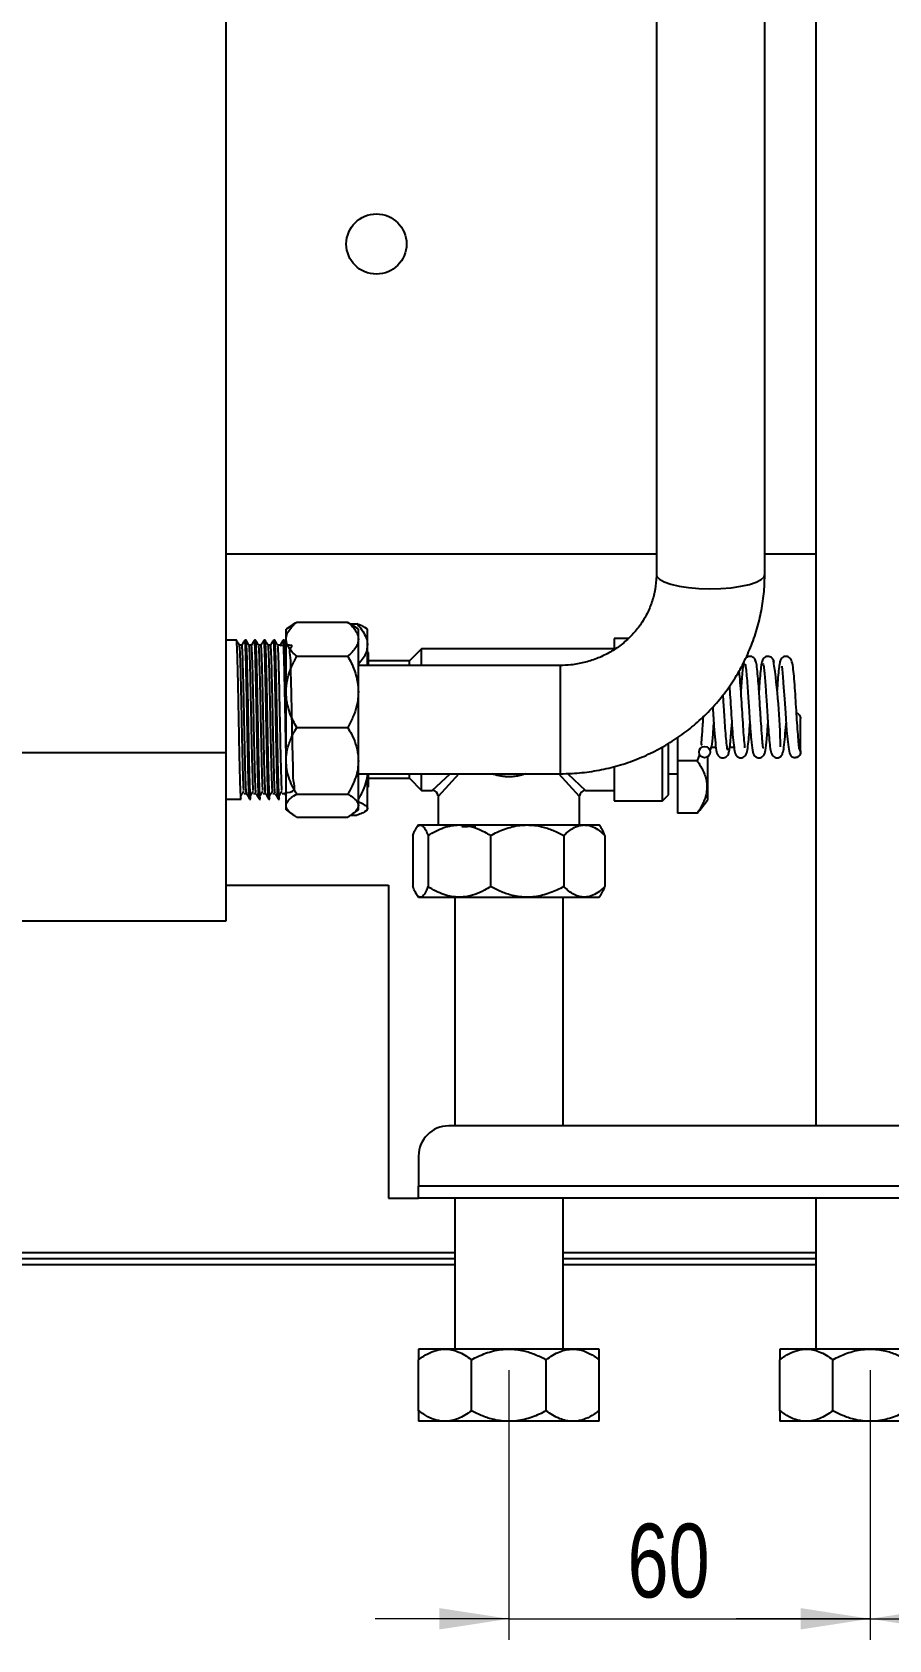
# Model space of a CAD drawing. Header units: millimetres. Extents: x 15 to 415, y 5 to 292.
# Drawn here: x 55.7 to 96.3, y 107.6 to 183.9 of the extents above; entities that cross this region are included whole.
import ezdxf

# ---------------------------------------------------------------- set-up
doc = ezdxf.new("R2010")
doc.units = ezdxf.units.MM
doc.styles.add('SLDTEXTSTYLE0', font='TXT', dxfattribs={"width": 0.75})
doc.dimstyles.new('SLDDIMSTYLE1', dxfattribs={"dimtxt": 3.5, "dimasz": 3.302, "dimexe": 0, "dimexo": 0.0625, "dimgap": 0.875, "dimtad": 1, "dimlfac": 3.5, "dimrnd": 1e-09, "dimzin": 12, "dimdsep": 46, "dimtxsty": 'SLDTEXTSTYLE0', "dimsah": 1, "dimcen": 0.09, "dimadec": 0, "dimazin": 3, "dimtfac": 1, "dimtmove": 0, "dimatfit": 0, "dimfxl": 0, "dimfrac": 2, "dimtolj": 1, "dimtzin": 12, "dimarcsym": 0})

# ---------------------------------------------------------------- blocks, each defined once
blk = doc.blocks.new('_D_5')
at = {"color": 7, "linetype": 'Continuous', "lineweight": 18}
for p, q in [((95.418, 120.44), (95.418, 107.64)), ((112.561, 120.44), (112.561, 107.64)), ((95.418, 108.64), (89.068, 108.64)), ((95.418, 108.64), (112.561, 108.64)), ((112.561, 108.64), (118.911, 108.64))]:
    blk.add_line(p, q, dxfattribs=at)
for points in [[(95.418, 108.64), (92.116, 109.148), (92.116, 108.132)], [(112.561, 108.64), (115.863, 108.132), (115.863, 109.148)]]:
    blk.add_solid(points, dxfattribs=at)
at = {"color": 7, "linetype": 'Continuous', "lineweight": 18, "insert": (102.181, 113.152), "char_height": 3.5, "attachment_point": 1, "style": 'SLDTEXTSTYLE0'}
blk.add_mtext('60', dxfattribs=at)
blk = doc.blocks.new('_D_6')
at = {"color": 7, "linetype": 'Continuous', "lineweight": 18}
for p, q in [((78.276, 120.44), (78.276, 107.64)), ((95.418, 120.44), (95.418, 107.64)), ((78.276, 108.64), (71.926, 108.64)), ((78.276, 108.64), (95.418, 108.64)), ((95.418, 108.64), (101.768, 108.64))]:
    blk.add_line(p, q, dxfattribs=at)
for points in [[(78.276, 108.64), (74.974, 109.148), (74.974, 108.132)], [(95.418, 108.64), (98.72, 108.132), (98.72, 109.148)]]:
    blk.add_solid(points, dxfattribs=at)
at = {"color": 7, "linetype": 'Continuous', "lineweight": 18, "insert": (83.9, 113.152), "char_height": 3.5, "attachment_point": 1, "style": 'SLDTEXTSTYLE0'}
blk.add_mtext('60', dxfattribs=at)

msp = doc.modelspace()

# ---------------------------------------------------------------- linework, layer by layer
at = {"color": 7, "linetype": 'Continuous', "lineweight": 25}
for p, q in [((64.847, 232.0317), (64.847, 149.7459)), ((92.847, 200.4318), (92.847, 132.0317)), ((85.2756, 196.6279), (85.2756, 158.2069)), ((90.4185, 158.2069), (90.4185, 196.6279)), ((85.2756, 159.1745), (64.847, 159.1745)), ((92.847, 159.1745), (90.4185, 159.1745)), ((68.0159, 155.8213), (67.7042, 155.6031)), ((68.2086, 155.941), (70.6283, 155.941)), ((70.8156, 155.82), (70.6283, 155.941)), ((70.7554, 155.8589), (71.0569, 155.8589)), ((71.1328, 155.6031), (70.818, 155.8234)), ((71.5613, 155.6031), (71.4473, 155.6829)), ((65.3474, 155.0945), (64.847, 155.0945)), ((65.801, 155.0945), (65.7444, 155.0945)), ((66.2546, 155.0945), (66.198, 155.0945)), ((66.7081, 155.0945), (66.6516, 155.0945)), ((67.1617, 155.0945), (67.1051, 155.0945)), ((67.6153, 155.0945), (67.5587, 155.0945)), ((67.7042, 155.1311), (67.7042, 155.6031)), ((67.7042, 152.6316), (67.7042, 155.1311)), ((71.1328, 155.1311), (71.1328, 155.6031)), ((71.1328, 152.6316), (71.1328, 155.1311)), ((71.5613, 154.8595), (71.5613, 155.6031)), ((83.9505, 155.1745), (83.2756, 155.1745)), ((83.2756, 155.1745), (83.2756, 154.6745)), ((65.6026, 154.849), (65.4903, 154.849)), ((66.0562, 154.849), (65.9439, 154.849)), ((66.5098, 154.849), (66.3975, 154.849)), ((66.9634, 154.849), (66.8511, 154.849)), ((67.4169, 154.849), (67.3046, 154.849)), ((68.2086, 154.3213), (70.6283, 154.3213)), ((71.5613, 153.8888), (71.5613, 154.8595)), ((71.6185, 154.5031), (71.5613, 154.5031)), ((71.6185, 153.8888), (71.6185, 154.5031)), ((74.1328, 154.6745), (73.5613, 154.1031)), ((83.2756, 154.6745), (74.1328, 154.6745)), ((74.1328, 153.8888), (74.1328, 154.6745)), ((80.7042, 153.8888), (71.1328, 153.8888)), ((73.5613, 154.1031), (71.6185, 154.1031)), ((73.5613, 153.8888), (73.5613, 154.1031)), ((67.7042, 149.3622), (67.7042, 152.6316)), ((71.1328, 149.3622), (71.1328, 152.6316)), ((92.1128, 149.7719), (92.1128, 151.3768)), ((68.2086, 150.9419), (70.6283, 150.9419)), ((86.2756, 150.4674), (86.2756, 149.3631)), ((88.0287, 150.7383), (87.9716, 150.7383)), ((88.8854, 150.7383), (88.8289, 150.7383)), ((89.6897, 150.7864), (89.7375, 150.8038)), ((90.5663, 151.0516), (90.5756, 151.0516)), ((64.847, 149.7459), (37.1328, 149.7459)), ((64.847, 149.7459), (64.847, 141.7459)), ((85.5613, 147.4602), (85.5613, 150.0038)), ((85.847, 147.7459), (85.847, 150.1833)), ((87.3189, 149.6663), (87.2121, 149.3631)), ((87.7042, 149.5947), (87.7042, 147.4962)), ((88.1009, 150.0009), (87.8787, 150.0009)), ((88.9899, 150.0009), (88.7577, 150.0009)), ((67.7042, 147.2381), (67.7042, 149.3622)), ((71.1328, 147.2381), (71.1328, 149.3622)), ((83.2756, 149.0613), (83.2756, 147.4602)), ((86.2756, 149.3631), (86.2756, 146.8742)), ((87.2121, 149.3631), (86.2756, 149.3631)), ((71.1328, 148.7459), (80.7042, 148.7459)), ((71.5613, 147.1068), (71.5613, 148.7459)), ((71.5613, 148.1317), (71.6185, 148.1317)), ((71.6185, 148.1317), (71.6185, 148.7459)), ((71.6185, 148.5317), (73.5613, 148.5317)), ((73.5613, 148.5317), (73.5613, 148.7459)), ((73.5613, 148.5317), (74.1328, 147.9602)), ((74.1328, 147.9602), (74.1328, 148.7459)), ((85.847, 148.7459), (86.2756, 148.7459)), ((64.847, 147.5402), (65.5743, 147.5402)), ((65.7091, 147.8033), (65.8225, 147.8033)), ((65.9711, 147.5402), (66.0279, 147.5402)), ((66.1626, 147.8033), (66.276, 147.8033)), ((66.4247, 147.5402), (66.4814, 147.5402)), ((66.6162, 147.8033), (66.7296, 147.8033)), ((66.8782, 147.5402), (66.935, 147.5402)), ((67.0698, 147.8033), (67.1832, 147.8033)), ((67.3318, 147.5402), (67.3886, 147.5402)), ((67.5233, 147.8033), (67.6367, 147.8033)), ((67.6414, 147.7878), (67.7042, 147.679)), ((68.2086, 147.7825), (70.6283, 147.7825)), ((74.1328, 147.9602), (74.6328, 147.9602)), ((74.9185, 147.6745), (74.9185, 146.3174)), ((81.6328, 146.3174), (81.6328, 147.6745)), ((81.9185, 147.9602), (83.2756, 147.9602)), ((83.2756, 147.4602), (85.5613, 147.4602)), ((85.5613, 147.4602), (85.847, 147.7459)), ((87.3315, 147.0171), (87.7042, 147.4962)), ((67.7042, 147.0317), (67.7042, 147.2381)), ((67.7042, 147.0317), (68.0159, 146.8135)), ((68.2086, 146.6938), (70.6283, 146.6938)), ((70.7554, 146.7759), (71.0569, 146.7759)), ((70.818, 146.8113), (71.1328, 147.0317)), ((71.1328, 147.0317), (71.1328, 147.2381)), ((71.4473, 146.9518), (71.5613, 147.0317)), ((71.5613, 147.0317), (71.5613, 147.1068)), ((87.2121, 146.8742), (86.2756, 146.8742)), ((87.2121, 146.8742), (87.3216, 147.0248)), ((73.7194, 145.8129), (73.7194, 143.3932)), ((73.9899, 146.3174), (73.8971, 146.1848)), ((73.9899, 146.3174), (74.0785, 146.3174)), ((74.0785, 146.3174), (75.9209, 146.3174)), ((74.4376, 145.8129), (74.4376, 143.3932)), ((75.9209, 146.3174), (79.1426, 146.3174)), ((77.4041, 145.8129), (77.4041, 143.3932)), ((79.1426, 146.3174), (81.8565, 146.3174)), ((80.8811, 145.8129), (80.8811, 143.3932)), ((81.8565, 146.3174), (82.5613, 146.3174)), ((82.6541, 146.1848), (82.5613, 146.3174)), ((82.8318, 145.8129), (82.8318, 143.3932)), ((64.847, 143.4602), (72.5613, 143.4602)), ((72.5613, 143.4602), (72.5613, 128.6031)), ((73.8947, 143.0249), (73.9899, 142.8888)), ((73.9899, 142.8888), (74.0785, 142.8888)), ((74.0785, 142.8888), (75.9209, 142.8888)), ((75.7042, 142.8888), (75.7042, 132.0317)), ((75.9209, 142.8888), (79.1426, 142.8888)), ((79.1426, 142.8888), (81.8565, 142.8888)), ((80.847, 132.0317), (80.847, 142.8888)), ((81.8565, 142.8888), (82.5613, 142.8888)), ((82.5613, 142.8888), (82.6566, 143.0249)), ((64.847, 141.7459), (37.1328, 141.7459)), ((172.847, 132.0317), (75.4185, 132.0317)), ((73.9899, 130.6031), (73.9899, 129.1745)), ((174.2756, 129.1745), (73.9899, 129.1745)), ((73.9899, 128.6031), (73.9899, 129.1745)), ((72.5613, 128.6031), (73.9899, 128.6031)), ((174.2756, 128.6031), (73.9899, 128.6031)), ((75.7042, 128.6031), (75.7042, 121.44)), ((80.847, 121.44), (80.847, 128.6031)), ((92.847, 128.6031), (92.847, 121.44)), ((75.7042, 125.7257), (34.5815, 125.7257)), ((75.7042, 125.44), (34.5815, 125.44)), ((92.847, 125.7257), (80.847, 125.7257)), ((92.847, 125.44), (80.847, 125.44)), ((75.2452, 121.44), (73.9899, 121.44)), ((78.2756, 121.44), (75.2452, 121.44)), ((81.3061, 121.44), (78.2756, 121.44)), ((82.5613, 121.44), (81.3061, 121.44)), ((92.388, 121.44), (91.1328, 121.44)), ((95.4185, 121.44), (92.388, 121.44)), ((98.4489, 121.44), (95.4185, 121.44)), ((73.9899, 118.5159), (73.9899, 120.9356)), ((76.5004, 118.5159), (76.5004, 120.9356)), ((80.0508, 118.5159), (80.0508, 120.9356)), ((82.5613, 118.5159), (82.5613, 120.9356)), ((91.1328, 118.5159), (91.1328, 120.9356)), ((93.6433, 118.5159), (93.6433, 120.9356)), ((75.2452, 118.0115), (73.9899, 118.0115)), ((78.2756, 118.0115), (75.2452, 118.0115)), ((81.3061, 118.0115), (78.2756, 118.0115)), ((82.5613, 118.0115), (81.3061, 118.0115)), ((92.388, 118.0115), (91.1328, 118.0115)), ((95.4185, 118.0115), (92.388, 118.0115)), ((98.4489, 118.0115), (95.4185, 118.0115))]:
    msp.add_line(p, q, dxfattribs=at)
at = {"color": 8, "linetype": 'Continuous', "lineweight": 25}
for p, q in [((80.7042, 153.8888), (80.7042, 148.7459)), ((74.6328, 147.9602), (75.4853, 148.7459)), ((75.9059, 148.7459), (74.9185, 147.6745)), ((81.6328, 147.6745), (80.6454, 148.7459)), ((81.0676, 148.7444), (81.9185, 147.9602)), ((75.7042, 126.0115), (34.847, 126.0115)), ((92.847, 126.0115), (80.847, 126.0115))]:
    msp.add_line(p, q, dxfattribs=at)
at = {"color": 8, "linetype": 'Continuous', "lineweight": 25, "flags": 128}
msp.add_lwpolyline([(85.2756, 158.2069), (85.3001, 158.1134), (85.4236, 157.9799), (85.6463, 157.8558), (85.9591, 157.7461), (86.3491, 157.6552), (86.8005, 157.5869), (87.2948, 157.544), (87.8116, 157.5282), (88.3299, 157.5402), (88.8285, 157.5795), (89.2868, 157.6445), (89.6862, 157.7325), (90.0103, 157.8399), (90.2459, 157.9624), (90.3832, 158.0949), (90.4185, 158.2069)], dxfattribs=at)
at = {"color": 7, "linetype": 'Continuous', "lineweight": 25, "flags": 128}
msp.add_lwpolyline([(91.2351, 153.8484), (91.2296, 153.823), (91.2434, 153.7045), (91.2771, 153.3369), (91.3141, 152.8487), (91.351, 152.3008), (91.395, 151.619), (91.4547, 150.7975), (91.4932, 150.382), (91.5391, 150.0092), (91.5936, 149.7268), (91.6499, 149.6031), (91.6499, 149.6031)], dxfattribs=at)
at = {"color": 7, "linetype": 'Continuous', "lineweight": 25}
for centre, radius in [((71.9899, 173.8888), 1.4286), ((87.5625, 149.7737), 0.265)]:
    msp.add_circle(centre, radius, dxfattribs=at)
for centre, radius, start, end in [((56.6178, 149.258), 34.5614, 1.263272, 8.077258), ((74.6328, 147.6745), 0.2857, 5.673044, 84.985608), ((81.9185, 147.6745), 0.2857, 95.673044, 174.985608), ((75.4185, 130.6031), 1.4286, 90, 180)]:
    msp.add_arc(centre, radius, start, end, dxfattribs=at)
for points, knots in [([(80.7042, 148.7459), (80.8936, 148.7492), (81.3962, 148.7577), (82.2086, 148.8459), (83.1302, 149.0302), (84.0295, 149.3017), (84.8977, 149.6563), (85.7268, 150.0911), (86.5088, 150.6019), (87.2364, 151.1839), (87.9026, 151.8316), (88.5014, 152.5387), (89.027, 153.2987), (89.4746, 154.1042), (89.84, 154.9477), (90.1205, 155.8211), (90.3116, 156.7164), (90.4055, 157.5152), (90.4148, 158.0132), (90.4185, 158.2069)], [0, 0, 0, 0, 0.0373836, 0.0991744, 0.1609861, 0.2227927, 0.2845837, 0.3463485, 0.408077, 0.4697597, 0.5313886, 0.592957, 0.6544606, 0.7158974, 0.7772684, 0.8385774, 0.8998312, 0.9610392, 1, 1, 1, 1]), ([(85.2756, 158.2069), (85.2741, 158.1238), (85.2687, 157.8386), (85.2001, 157.3537), (85.0298, 156.7668), (84.7729, 156.2081), (84.436, 155.6893), (84.026, 155.2206), (83.5515, 154.8114), (83.0221, 154.4693), (82.4485, 154.2004), (81.8419, 154.0113), (81.2556, 153.9058), (80.8738, 153.894), (80.7042, 153.8888)], [0, 0, 0, 0, 0.0374736, 0.1285226, 0.2195168, 0.3101745, 0.400336, 0.4899187, 0.5789114, 0.6673562, 0.7553277, 0.8429172, 0.9302217, 1, 1, 1, 1]), ([(67.7042, 155.1311), (67.7073, 155.1776), (67.7163, 155.3122), (67.8176, 155.5341), (67.9987, 155.7572), (68.1496, 155.8893), (68.2086, 155.941)], [0, 0, 0, 0, 0.1638321, 0.4746302, 0.7943879, 1, 1, 1, 1]), ([(68.2086, 155.941), (68.1498, 155.9078), (68.0797, 155.8684), (68.0254, 155.8267), (68.0167, 155.82)], [0, 0, 0, 0, 0.8402588, 1, 1, 1, 1]), ([(70.6283, 155.941), (70.6874, 155.8893), (70.8359, 155.7593), (71.0178, 155.5364), (71.1204, 155.3145), (71.1296, 155.1776), (71.1328, 155.1311)], [0, 0, 0, 0, 0.2056137, 0.5170117, 0.8361666, 1, 1, 1, 1]), ([(71.0569, 155.8589), (71.116, 155.795), (71.2645, 155.6346), (71.4464, 155.3597), (71.549, 155.0858), (71.5582, 154.9169), (71.5613, 154.8595)], [0, 0, 0, 0, 0.2056137, 0.5170117, 0.8361666, 1, 1, 1, 1]), ([(71.4448, 155.6795), (71.403, 155.7069), (71.308, 155.7692), (71.147, 155.8267), (71.0569, 155.8589)], [0, 0, 0, 0, 0.4398707, 1, 1, 1, 1]), ([(65.5743, 147.5757), (65.5712, 147.5686), (65.5616, 147.5467), (65.5443, 147.8237), (65.5238, 148.3699), (65.5048, 149.1577), (65.4839, 150.1062), (65.4669, 150.981), (65.4506, 151.8821), (65.4328, 152.7719), (65.4117, 153.7036), (65.3928, 154.4387), (65.3718, 154.9093), (65.3568, 155.1196), (65.3488, 155.0775), (65.3474, 155.07)], [0, 0, 0, 0, 0.0426157, 0.1318853, 0.220888, 0.3083447, 0.3978218, 0.4864166, 0.5306809, 0.625998, 0.7151257, 0.8025275, 0.8919401, 0.9806992, 1, 1, 1, 1]), ([(65.4911, 154.8478), (65.4674, 154.8887), (65.4201, 154.9706), (65.3728, 155.0525), (65.3492, 155.0934)], [0, 0, 0, 0, 0.4999923, 1, 1, 1, 1]), ([(65.743, 155.094), (65.7192, 155.0528), (65.672, 154.9711), (65.6248, 154.8895), (65.6015, 154.849)], [0, 0, 0, 0, 0.5046059, 1, 1, 1, 1]), ([(65.9688, 147.5656), (65.9637, 147.583), (65.9511, 147.6255), (65.9294, 148.0877), (65.9101, 148.7983), (65.892, 149.5865), (65.876, 150.3494), (65.8592, 151.2322), (65.8414, 152.208), (65.8203, 153.1945), (65.8007, 154.0398), (65.781, 154.6679), (65.7613, 155.0431), (65.7496, 155.0632), (65.7444, 155.072)], [0, 0, 0, 0, 0.0704989, 0.1730914, 0.2734784, 0.3426259, 0.4123688, 0.4811004, 0.5697384, 0.6602312, 0.7492191, 0.8383367, 0.9288163, 1, 1, 1, 1]), ([(66.0279, 147.5757), (66.0247, 147.5686), (66.0151, 147.5467), (65.9979, 147.8237), (65.9774, 148.3699), (65.9584, 149.1577), (65.9375, 150.1062), (65.9205, 150.981), (65.9042, 151.8821), (65.8863, 152.7719), (65.8653, 153.7036), (65.8463, 154.4387), (65.8254, 154.9093), (65.8104, 155.1196), (65.8024, 155.0775), (65.801, 155.07)], [0, 0, 0, 0, 0.0426157, 0.1318853, 0.220888, 0.3083447, 0.3978218, 0.4864166, 0.5306809, 0.625998, 0.7151257, 0.8025275, 0.8919401, 0.9806992, 1, 1, 1, 1]), ([(65.9446, 154.8478), (65.921, 154.8887), (65.8737, 154.9706), (65.8264, 155.0525), (65.8027, 155.0934)], [0, 0, 0, 0, 0.4999923, 1, 1, 1, 1]), ([(66.1967, 155.0942), (66.1729, 155.053), (66.1253, 154.9706), (66.0777, 154.8882), (66.0539, 154.847)], [0, 0, 0, 0, 0.5000071, 1, 1, 1, 1]), ([(66.4224, 147.5653), (66.4173, 147.5826), (66.4047, 147.6252), (66.383, 148.0877), (66.3637, 148.7983), (66.3456, 149.5865), (66.3296, 150.3494), (66.3127, 151.2322), (66.2949, 152.208), (66.2739, 153.1945), (66.2543, 154.0398), (66.2345, 154.6679), (66.2148, 155.0431), (66.2032, 155.0632), (66.198, 155.072)], [0, 0, 0, 0, 0.0707593, 0.1733231, 0.273682, 0.3428101, 0.4125334, 0.4812458, 0.5698589, 0.6603264, 0.7492894, 0.838382, 0.9288363, 1, 1, 1, 1]), ([(66.4814, 147.5757), (66.4783, 147.5686), (66.4687, 147.5467), (66.4514, 147.8237), (66.431, 148.3699), (66.4119, 149.1577), (66.391, 150.1062), (66.3741, 150.981), (66.3578, 151.8821), (66.3399, 152.7719), (66.3189, 153.7036), (66.2999, 154.4387), (66.279, 154.9093), (66.264, 155.1196), (66.256, 155.0775), (66.2546, 155.07)], [0, 0, 0, 0, 0.0426157, 0.1318853, 0.220888, 0.3083447, 0.3978218, 0.4864166, 0.5306809, 0.625998, 0.7151257, 0.8025275, 0.8919401, 0.9806992, 1, 1, 1, 1]), ([(66.3982, 154.8478), (66.3746, 154.8887), (66.3273, 154.9706), (66.28, 155.0525), (66.2563, 155.0934)], [0, 0, 0, 0, 0.4999923, 1, 1, 1, 1]), ([(66.6503, 155.0943), (66.6265, 155.0531), (66.5789, 154.9707), (66.5313, 154.8883), (66.5075, 154.8471)], [0, 0, 0, 0, 0.5000071, 1, 1, 1, 1]), ([(66.8759, 147.5657), (66.8708, 147.583), (66.8582, 147.6256), (66.8366, 148.0877), (66.8173, 148.7983), (66.7992, 149.5865), (66.7831, 150.3494), (66.7663, 151.2322), (66.7485, 152.208), (66.7274, 153.1945), (66.7078, 154.0398), (66.6881, 154.6679), (66.6684, 155.0431), (66.6567, 155.0632), (66.6516, 155.072)], [0, 0, 0, 0, 0.0704605, 0.1730572, 0.2734484, 0.3425987, 0.4123445, 0.4810789, 0.5697206, 0.6602172, 0.7492088, 0.83833, 0.9288134, 1, 1, 1, 1]), ([(66.935, 147.5757), (66.9319, 147.5686), (66.9223, 147.5467), (66.905, 147.8237), (66.8845, 148.3699), (66.8655, 149.1577), (66.8446, 150.1062), (66.8276, 150.981), (66.8114, 151.8821), (66.7935, 152.7719), (66.7724, 153.7036), (66.7535, 154.4387), (66.7326, 154.9093), (66.7175, 155.1196), (66.7096, 155.0775), (66.7081, 155.07)], [0, 0, 0, 0, 0.0426157, 0.1318853, 0.220888, 0.3083447, 0.3978218, 0.4864166, 0.5306809, 0.625998, 0.7151257, 0.8025275, 0.8919401, 0.9806992, 1, 1, 1, 1]), ([(66.8518, 154.8478), (66.8281, 154.8887), (66.7808, 154.9706), (66.7335, 155.0525), (66.7099, 155.0934)], [0, 0, 0, 0, 0.4999923, 1, 1, 1, 1]), ([(67.1036, 155.0939), (67.0798, 155.0527), (67.0322, 154.9703), (66.9846, 154.8879), (66.9608, 154.8467)], [0, 0, 0, 0, 0.5000069, 1, 1, 1, 1]), ([(67.3294, 147.5664), (67.3243, 147.5837), (67.3117, 147.6262), (67.2901, 148.0878), (67.2708, 148.7983), (67.2528, 149.5865), (67.2367, 150.3494), (67.2199, 151.2322), (67.2021, 152.208), (67.181, 153.1945), (67.1614, 154.0398), (67.1417, 154.6679), (67.122, 155.0431), (67.1103, 155.0632), (67.1051, 155.072)], [0, 0, 0, 0, 0.0699504, 0.1726035, 0.2730497, 0.342238, 0.412022, 0.4807942, 0.5694845, 0.6600307, 0.7490712, 0.8382413, 0.9287743, 1, 1, 1, 1]), ([(67.3886, 147.5757), (67.3855, 147.5686), (67.3758, 147.5467), (67.3586, 147.8237), (67.3381, 148.3699), (67.3191, 149.1577), (67.2982, 150.1062), (67.2812, 150.981), (67.2649, 151.8821), (67.2471, 152.7719), (67.226, 153.7036), (67.207, 154.4387), (67.1861, 154.9093), (67.1711, 155.1196), (67.1631, 155.0775), (67.1617, 155.07)], [0, 0, 0, 0, 0.0426157, 0.1318853, 0.220888, 0.3083447, 0.3978218, 0.4864166, 0.5306809, 0.625998, 0.7151257, 0.8025275, 0.8919401, 0.9806992, 1, 1, 1, 1]), ([(67.3053, 154.8478), (67.2817, 154.8887), (67.2344, 154.9706), (67.1871, 155.0525), (67.1634, 155.0934)], [0, 0, 0, 0, 0.4999923, 1, 1, 1, 1]), ([(67.5573, 155.0941), (67.5335, 155.0529), (67.4859, 154.9705), (67.4383, 154.8881), (67.4145, 154.8469)], [0, 0, 0, 0, 0.5000069, 1, 1, 1, 1]), ([(67.7042, 149.699), (67.6995, 149.9165), (67.6896, 150.3813), (67.6734, 151.2337), (67.6556, 152.2075), (67.6346, 153.1946), (67.615, 154.0397), (67.5952, 154.6679), (67.5756, 155.0431), (67.5639, 155.0632), (67.5587, 155.072)], [0, 0, 0, 0, 0.0933155, 0.1993648, 0.3361286, 0.4757544, 0.6130582, 0.750562, 0.8901673, 1, 1, 1, 1]), ([(67.7042, 152.5725), (67.7029, 152.6399), (67.6947, 153.0506), (67.6795, 153.6989), (67.6606, 154.44), (67.6397, 154.909), (67.6247, 155.1196), (67.6167, 155.0775), (67.6153, 155.07)], [0, 0, 0, 0, 0.0446847, 0.2723441, 0.4955949, 0.7239819, 0.9506999, 1, 1, 1, 1]), ([(67.7042, 154.9425), (67.6988, 154.9519), (67.6697, 155.0022), (67.6407, 155.0525), (67.617, 155.0934)], [0, 0, 0, 0, 0.1860683, 1, 1, 1, 1]), ([(68.2086, 154.3213), (68.134, 154.3874), (67.9837, 154.5204), (67.826, 154.7245), (67.7232, 154.9293), (67.7106, 155.0634), (67.7042, 155.1311)], [0, 0, 0, 0, 0.262126, 0.5272899, 0.7614272, 1, 1, 1, 1]), ([(71.1328, 155.1311), (71.1266, 155.0647), (71.1142, 154.9306), (71.0124, 154.7266), (70.854, 154.5213), (70.7039, 154.3882), (70.6283, 154.3213)], [0, 0, 0, 0, 0.2339983, 0.4727101, 0.7345837, 1, 1, 1, 1]), ([(65.6961, 147.948), (65.6942, 147.9655), (65.6855, 148.0454), (65.6695, 148.4503), (65.6506, 149.1288), (65.6299, 149.9947), (65.6094, 150.9578), (65.5904, 151.9501), (65.5695, 152.8924), (65.5493, 153.7153), (65.5301, 154.348), (65.5096, 154.7588), (65.497, 154.812), (65.4911, 154.8372)], [0, 0, 0, 0, 0.0278545, 0.1267382, 0.2234466, 0.3222053, 0.4207736, 0.5175428, 0.6165499, 0.7146845, 0.8117326, 0.9108665, 1, 1, 1, 1]), ([(65.8224, 147.8133), (65.8162, 147.8617), (65.8033, 147.9632), (65.7829, 148.4418), (65.764, 149.1311), (65.7433, 149.994), (65.7228, 150.958), (65.7038, 151.9499), (65.6829, 152.8931), (65.6627, 153.7127), (65.6435, 154.3576), (65.6224, 154.7348), (65.6093, 154.8933), (65.6027, 154.8486), (65.6026, 154.8484)], [0, 0, 0, 0, 0.0844508, 0.1767294, 0.266978, 0.35914, 0.4511243, 0.5414297, 0.6338235, 0.725403, 0.8159687, 0.9084808, 0.999548, 1, 1, 1, 1]), ([(66.1498, 147.9355), (66.1438, 148.0266), (66.1309, 148.2216), (66.1122, 148.8198), (66.0924, 149.6128), (66.0714, 150.5434), (66.0522, 151.5326), (66.032, 152.5061), (66.0111, 153.3856), (65.9921, 154.1118), (65.9715, 154.6048), (65.9554, 154.8453), (65.9468, 154.8237), (65.9447, 154.8184)], [0, 0, 0, 0, 0.08555, 0.1829911, 0.2806918, 0.379817, 0.4768028, 0.5750315, 0.6740074, 0.7707544, 0.8693952, 0.9681006, 1, 1, 1, 1]), ([(66.2758, 147.8367), (66.2726, 147.8465), (66.2628, 147.8765), (66.2451, 148.2175), (66.2256, 148.8132), (66.2058, 149.6146), (66.1848, 150.543), (66.1656, 151.5327), (66.1454, 152.506), (66.1245, 153.3858), (66.1055, 154.1113), (66.0849, 154.6066), (66.0681, 154.85), (66.0589, 154.8242), (66.0562, 154.8165)], [0, 0, 0, 0, 0.04543742, 0.13796633, 0.22889857, 0.32007294, 0.41257675, 0.50308405, 0.5947512, 0.68711568, 0.77740008, 0.86945186, 0.96156381, 1, 1, 1, 1]), ([(66.6033, 147.9535), (66.6003, 147.9857), (66.5904, 148.091), (66.5736, 148.5428), (66.5547, 149.2552), (66.5337, 150.1406), (66.5135, 151.1134), (66.4944, 152.1032), (66.4733, 153.0305), (66.4536, 153.829), (66.434, 154.4263), (66.4146, 154.7849), (66.4032, 154.8118), (66.3983, 154.8232)], [0, 0, 0, 0, 0.0435079, 0.1421229, 0.2388766, 0.3378638, 0.436059, 0.5330658, 0.6321943, 0.7298539, 0.8273303, 0.9264776, 1, 1, 1, 1]), ([(66.7296, 147.8126), (66.7291, 147.8119), (66.7221, 147.803), (66.7076, 148.0409), (66.687, 148.5286), (66.6681, 149.2591), (66.6471, 150.1396), (66.6269, 151.1137), (66.6078, 152.1031), (66.5867, 153.0306), (66.567, 153.8287), (66.5474, 154.4272), (66.5273, 154.7937), (66.5153, 154.8201), (66.5098, 154.8321)], [0, 0, 0, 0, 0.0067708, 0.0988953, 0.1909176, 0.2812031, 0.3735727, 0.4652033, 0.555725, 0.6482264, 0.7393573, 0.8303171, 0.9228361, 1, 1, 1, 1]), ([(67.0569, 147.9232), (67.0568, 147.9239), (67.05, 147.9712), (67.0356, 148.3088), (67.0165, 148.9239), (66.9963, 149.7539), (66.9753, 150.6959), (66.9564, 151.6884), (66.9358, 152.6521), (66.9151, 153.5107), (66.8962, 154.2079), (66.8753, 154.6583), (66.8605, 154.8644), (66.8529, 154.8333), (66.8518, 154.8288)], [0, 0, 0, 0, 0.001375, 0.1005681, 0.1976536, 0.2958835, 0.3949417, 0.4917624, 0.5904186, 0.6892203, 0.7859946, 0.8849584, 0.983384, 1, 1, 1, 1]), ([(67.183, 147.8335), (67.1787, 147.8542), (67.1677, 147.9069), (67.149, 148.2955), (67.1298, 148.9275), (67.1096, 149.7529), (67.0887, 150.6962), (67.0697, 151.6883), (67.0492, 152.6521), (67.0285, 153.5109), (67.0096, 154.2073), (66.9887, 154.6607), (66.9733, 154.8674), (66.965, 154.8306), (66.9633, 154.8229)], [0, 0, 0, 0, 0.0599342, 0.1524461, 0.2429924, 0.334606, 0.4269921, 0.5172915, 0.6093026, 0.7014495, 0.7917055, 0.8840036, 0.9757997, 1, 1, 1, 1]), ([(67.5104, 147.9524), (67.5063, 148.0031), (67.4954, 148.1382), (67.4778, 148.6413), (67.4586, 149.3853), (67.4376, 150.2887), (67.4178, 151.2692), (67.3983, 152.2545), (67.3772, 153.1653), (67.3579, 153.938), (67.3378, 154.4982), (67.3196, 154.8089), (67.3093, 154.814), (67.3054, 154.8158)], [0, 0, 0, 0, 0.0591467, 0.1573999, 0.2543676, 0.3534879, 0.451219, 0.5486308, 0.6477844, 0.7449669, 0.8429504, 0.9420148, 1, 1, 1, 1]), ([(67.6366, 147.8271), (67.8215, 147.8568), (68.2083, 147.9189), (68.0164, 148.3808), (68.0439, 149.0461), (68.0108, 149.8946), (67.9936, 150.8506), (67.9732, 151.8434), (67.9549, 152.7953), (67.9259, 153.6327), (67.9382, 154.2945), (67.7988, 154.7204), (68.1455, 154.8761), (67.5954, 154.8343), (67.417, 154.8208)], [0, 0, 0, 0, 0.0810189, 0.1695383, 0.2560567, 0.3441573, 0.4324603, 0.518914, 0.6073022, 0.6952817, 0.781866, 0.8704339, 0.9579851, 1, 1, 1, 1]), ([(67.7042, 152.6316), (67.7082, 152.7437), (67.7163, 152.9693), (67.7938, 153.3703), (67.9456, 153.8299), (68.1204, 154.1564), (68.2086, 154.3213)], [0, 0, 0, 0, 0.1893593, 0.3812577, 0.6874988, 1, 1, 1, 1]), ([(70.6283, 154.3213), (70.6852, 154.2175), (70.7994, 154.0094), (70.9401, 153.6796), (71.0495, 153.3342), (71.1198, 152.9823), (71.1285, 152.7459), (71.1328, 152.6316)], [0, 0, 0, 0, 0.1977545, 0.3966796, 0.6005789, 0.8069359, 1, 1, 1, 1]), ([(71.5613, 154.8595), (71.5552, 154.7776), (71.5429, 154.6121), (71.4404, 154.3606), (71.3039, 154.1373), (71.1814, 154.0018), (71.1328, 153.9481)], [0, 0, 0, 0, 0.2580185, 0.5212343, 0.8099896, 1, 1, 1, 1]), ([(89.9936, 154.0456), (89.9901, 154.0738), (89.9835, 154.1287), (89.9461, 154.1993), (89.8983, 154.2525), (89.8318, 154.2979), (89.7506, 154.322), (89.6719, 154.3197), (89.5866, 154.2951), (89.5376, 154.2522), (89.513, 154.2306)], [0, 0, 0, 0, 0.11060578, 0.21588084, 0.31352394, 0.40293064, 0.55953898, 0.69957196, 0.84873876, 1, 1, 1, 1]), ([(90.3323, 149.9742), (90.3344, 149.9733), (90.3532, 149.9656), (90.3284, 150.0608), (90.3141, 150.2449), (90.2831, 150.5868), (90.2447, 151.1249), (90.2035, 151.7641), (90.1685, 152.3159), (90.1366, 152.7975), (90.0998, 153.2937), (90.0576, 153.7427), (90.0096, 154.0852), (89.9747, 154.1218), (89.9565, 154.1409)], [0, 0, 0, 0, 0.00746236, 0.06611518, 0.13148661, 0.1950532, 0.31558883, 0.43067826, 0.498851, 0.57746452, 0.66669149, 0.76679706, 0.87802083, 1, 1, 1, 1]), ([(90.8607, 154.0244), (90.8569, 154.0541), (90.8494, 154.1122), (90.8109, 154.1867), (90.7623, 154.2431), (90.6953, 154.2918), (90.615, 154.3189), (90.5365, 154.321), (90.45, 154.2976), (90.368, 154.2395), (90.3053, 154.1497), (90.2956, 154.0765), (90.2909, 154.0407)], [0, 0, 0, 0, 0.0905834, 0.1768493, 0.2570074, 0.3303986, 0.45757, 0.5659326, 0.673489, 0.7836427, 0.8942022, 1, 1, 1, 1]), ([(92.0481, 149.9536), (92.0482, 149.9561), (92.0484, 149.9617), (92.0374, 150.1013), (92.0101, 150.4332), (91.9683, 150.9909), (91.9281, 151.6), (91.8888, 152.2235), (91.8482, 152.8452), (91.806, 153.3939), (91.7668, 153.81), (91.6973, 154.1298), (91.5844, 154.2806), (91.4667, 154.3232), (91.35, 154.3155), (91.2509, 154.262), (91.1617, 154.1502), (91.1291, 154.014), (91.0812, 153.73), (91.0439, 153.3195), (91.0161, 152.9602), (91.001, 152.7305), (90.9992, 152.703)], [0, 0, 0, 0, 0.0354336, 0.0795451, 0.1607659, 0.2322897, 0.2961807, 0.3617072, 0.4295676, 0.4998376, 0.5685076, 0.6303622, 0.6844919, 0.7041546, 0.7185522, 0.735101, 0.7552513, 0.8056318, 0.8624512, 0.924357, 0.9909195, 1, 1, 1, 1]), ([(89.4705, 149.9823), (89.4745, 149.9892), (89.4872, 150.0113), (89.4443, 150.3168), (89.409, 150.8259), (89.3651, 151.4643), (89.323, 152.1377), (89.2801, 152.7889), (89.2414, 153.323), (89.2136, 153.5569), (89.2029, 153.6463)], [0, 0, 0, 0, 0.0645267, 0.2072369, 0.3530337, 0.4942445, 0.6305839, 0.7687366, 0.9116219, 1, 1, 1, 1]), ([(89.449, 154.1139), (89.4349, 154.083), (89.4077, 154.0235), (89.3689, 153.7368), (89.3336, 153.3642), (89.3061, 153.0173), (89.2904, 152.7781), (89.2853, 152.7008)], [0, 0, 0, 0, 0.2544604, 0.4899685, 0.7068172, 0.9052538, 1, 1, 1, 1]), ([(89.4637, 153.9501), (89.4756, 153.9421), (89.5001, 153.9254), (89.5382, 153.6218), (89.5758, 153.192), (89.6105, 152.7039), (89.6417, 152.2259), (89.6768, 151.6709), (89.7186, 151.026), (89.7697, 150.3338), (89.8324, 149.8685), (89.8722, 149.6363), (90.0382, 149.515), (90.1505, 149.4962), (90.2667, 149.5242), (90.4121, 149.6477), (90.4523, 149.8662), (90.5159, 150.3528), (90.5524, 150.8341), (90.5701, 151.1052), (90.571, 151.1183)], [0, 0, 0, 0, 0.0661087, 0.1371441, 0.2019089, 0.2601737, 0.3117514, 0.3564637, 0.4335298, 0.5158302, 0.6053425, 0.6767986, 0.698876, 0.7146219, 0.7298436, 0.7509809, 0.8226836, 0.913151, 0.9958149, 1, 1, 1, 1]), ([(90.3281, 154.1376), (90.3102, 154.121), (90.2756, 154.0889), (90.2279, 153.753), (90.1857, 153.3038), (90.1578, 152.9378), (90.144, 152.7306), (90.1422, 152.7047)], [0, 0, 0, 0, 0.2760285, 0.5330858, 0.7643804, 0.9705046, 1, 1, 1, 1]), ([(90.321, 153.9866), (90.3332, 153.9604), (90.357, 153.9099), (90.3919, 153.6413), (90.4247, 153.2872), (90.4634, 152.7728), (90.5061, 152.1135), (90.5507, 151.4055), (90.5907, 150.8199), (90.6299, 150.3213), (90.6794, 149.9259), (90.7089, 149.7311), (90.8007, 149.5809), (90.9011, 149.5137), (91.0046, 149.4985), (91.0788, 149.511), (91.1519, 149.546), (91.2271, 149.6132), (91.2807, 149.7346), (91.3332, 150.0051), (91.3815, 150.4856), (91.414, 150.902), (91.4293, 151.1352), (91.4297, 151.1418)], [0, 0, 0, 0, 0.0637779, 0.1234328, 0.1788761, 0.2300171, 0.3186633, 0.3894958, 0.4509171, 0.5147619, 0.5814898, 0.6460984, 0.6713178, 0.6914267, 0.7063226, 0.7184457, 0.7281382, 0.739927, 0.7820011, 0.8487013, 0.9249253, 0.9978802, 1, 1, 1, 1]), ([(68.2086, 150.9419), (68.1517, 151.0457), (68.0375, 151.2537), (67.8969, 151.5835), (67.7875, 151.9289), (67.7171, 152.2809), (67.7084, 152.5173), (67.7042, 152.6316)], [0, 0, 0, 0, 0.1977545, 0.3966796, 0.6005789, 0.8069359, 1, 1, 1, 1]), ([(71.1328, 152.6316), (71.1287, 152.5195), (71.1207, 152.2939), (71.0432, 151.8929), (70.8913, 151.4333), (70.7166, 151.1068), (70.6283, 150.9419)], [0, 0, 0, 0, 0.1893593, 0.3812577, 0.6874988, 1, 1, 1, 1]), ([(88.7385, 152.908), (88.7507, 152.732), (88.7763, 152.3602), (88.8172, 151.7085), (88.8598, 151.0497), (88.9064, 150.4414), (88.9533, 149.9864), (89.0063, 149.7271), (89.0571, 149.6121), (89.1355, 149.5444), (89.2077, 149.5108), (89.2826, 149.4988), (89.3905, 149.5167), (89.4873, 149.5859), (89.5768, 149.7364), (89.6064, 149.9368), (89.6566, 150.3459), (89.6891, 150.7567), (89.7078, 151.0341), (89.7135, 151.1186)], [0, 0, 0, 0, 0.0800201, 0.1690578, 0.2595287, 0.3533173, 0.4508811, 0.5343219, 0.5866811, 0.6012604, 0.6142075, 0.6299873, 0.6494317, 0.6758235, 0.7090665, 0.794242, 0.8811074, 0.9637756, 1, 1, 1, 1]), ([(87.9477, 151.9079), (87.9526, 151.8305), (87.9724, 151.5218), (88.0094, 150.9608), (88.0606, 150.3003), (88.1077, 149.8936), (88.1485, 149.7072), (88.1701, 149.6941), (88.1812, 149.6873)], [0, 0, 0, 0, 0.06603036, 0.26347594, 0.48440152, 0.72923989, 0.8614866, 1, 1, 1, 1]), ([(88.6804, 149.8631), (88.6666, 149.8768), (88.639, 149.9043), (88.597, 150.2638), (88.5569, 150.7472), (88.5205, 151.2776), (88.4884, 151.7762), (88.4628, 152.1866), (88.4477, 152.4065), (88.4418, 152.4916)], [0, 0, 0, 0, 0.1840182, 0.3703119, 0.5385745, 0.6882905, 0.8188474, 0.9298483, 1, 1, 1, 1]), ([(87.4892, 151.4505), (87.4815, 151.3326), (87.4646, 151.0717), (87.4384, 150.7094), (87.4188, 150.3881), (87.3843, 150.1488), (87.419, 150.1149), (87.4331, 150.101)], [0, 0, 0, 0, 0.1825344, 0.40395115, 0.62610796, 0.84710814, 1, 1, 1, 1]), ([(87.8114, 149.8455), (87.8401, 149.9033), (87.9384, 150.1012), (87.9554, 150.546), (87.9864, 150.9578), (87.9992, 151.1287)], [0, 0, 0, 0, 0.1942781, 0.6657738, 1, 1, 1, 1]), ([(88.6896, 149.7026), (88.7039, 149.7315), (88.7314, 149.7871), (88.7705, 150.0674), (88.806, 150.436), (88.8342, 150.7875), (88.8505, 151.0357), (88.8562, 151.1221)], [0, 0, 0, 0, 0.2516888, 0.4845906, 0.6989735, 0.8951503, 1, 1, 1, 1]), ([(91.9266, 151.6282), (91.9405, 151.6246), (91.9831, 151.6133), (92.0421, 151.5646), (92.0935, 151.4904), (92.1106, 151.4245), (92.1127, 151.3865), (92.1128, 151.3783), (92.1128, 151.3766)], [0, 0, 0, 0, 0.127231, 0.3910021, 0.6591076, 0.9271641, 0.9849576, 1, 1, 1, 1]), ([(67.7042, 149.3622), (67.7073, 149.4528), (67.7163, 149.7153), (67.8176, 150.1483), (67.9987, 150.5833), (68.1496, 150.8411), (68.2086, 150.9419)], [0, 0, 0, 0, 0.1638321, 0.4746302, 0.7943879, 1, 1, 1, 1]), ([(70.6283, 150.9419), (70.6874, 150.8411), (70.8359, 150.5874), (71.0178, 150.1528), (71.1204, 149.7199), (71.1296, 149.4528), (71.1328, 149.3622)], [0, 0, 0, 0, 0.2056137, 0.5170117, 0.8361666, 1, 1, 1, 1]), ([(88.1655, 149.6906), (88.1744, 149.6695), (88.1929, 149.6255), (88.2392, 149.5747), (88.3044, 149.5276), (88.3852, 149.502), (88.4641, 149.5018), (88.5505, 149.5265), (88.6334, 149.5863), (88.6982, 149.6793), (88.7098, 149.755), (88.7156, 149.7926)], [0, 0, 0, 0, 0.0757845, 0.157632, 0.2325523, 0.3634186, 0.4792775, 0.6012759, 0.7317488, 0.8668406, 1, 1, 1, 1]), ([(92.1056, 149.8338), (92.1058, 149.8328), (92.1077, 149.8249), (92.1145, 149.7874), (92.1128, 149.719), (92.0805, 149.6339), (92.0223, 149.5646), (91.9448, 149.5187), (91.8559, 149.5008), (91.7663, 149.5144), (91.6926, 149.5495), (91.661, 149.5875), (91.6488, 149.6021)], [0, 0, 0, 0, 0.0047049, 0.0344235, 0.1619034, 0.2894076, 0.4147409, 0.5397771, 0.6653008, 0.7918981, 0.9196862, 1, 1, 1, 1]), ([(92.1056, 149.8338), (92.1053, 149.8349), (92.1034, 149.8429), (92.0924, 149.8795), (92.075, 149.9215), (92.048, 149.9452), (92.0438, 149.9489)], [0, 0, 0, 0, 0.025151, 0.1858868, 0.8730229, 1, 1, 1, 1]), ([(68.2086, 147.7825), (68.134, 147.9115), (67.9837, 148.1709), (67.826, 148.5691), (67.7232, 148.9685), (67.7106, 149.2302), (67.7042, 149.3622)], [0, 0, 0, 0, 0.26212596, 0.52728985, 0.76142716, 1, 1, 1, 1]), ([(71.1328, 149.3622), (71.1266, 149.2327), (71.1142, 148.9711), (71.0124, 148.5732), (70.854, 148.1726), (70.7039, 147.9131), (70.6283, 147.7825)], [0, 0, 0, 0, 0.2339983, 0.4727101, 0.7345837, 1, 1, 1, 1]), ([(87.2121, 149.3631), (87.2517, 149.3045), (87.3309, 149.1871), (87.4512, 148.9772), (87.5615, 148.7389), (87.6388, 148.4864), (87.6826, 148.2085), (87.676, 147.9699), (87.635, 147.7494), (87.5789, 147.55), (87.4891, 147.3355), (87.3606, 147.0966), (87.2658, 146.9547), (87.2121, 146.8742)], [0, 0, 0, 0, 0.0734783, 0.1471557, 0.258517, 0.3620606, 0.4473688, 0.5855293, 0.641208, 0.7073853, 0.8222946, 0.8993084, 1, 1, 1, 1]), ([(71.5516, 148.7459), (71.55, 148.7149), (71.5406, 148.5242), (71.4451, 148.1752), (71.289, 147.8137), (71.1654, 147.6153), (71.1328, 147.5629)], [0, 0, 0, 0, 0.0751791, 0.4608897, 0.8577194, 1, 1, 1, 1]), ([(65.5544, 147.6853), (65.578, 147.7245), (65.6253, 147.8028), (65.6726, 147.8812), (65.6962, 147.9204)], [0, 0, 0, 0, 0.5000013, 1, 1, 1, 1]), ([(65.8271, 147.7878), (65.8509, 147.7466), (65.8985, 147.6642), (65.9461, 147.5818), (65.9699, 147.5406)], [0, 0, 0, 0, 0.4999932, 1, 1, 1, 1]), ([(66.008, 147.6853), (66.0316, 147.7245), (66.0789, 147.8028), (66.1262, 147.8812), (66.1498, 147.9204)], [0, 0, 0, 0, 0.5000013, 1, 1, 1, 1]), ([(66.2807, 147.7877), (66.3045, 147.7465), (66.3521, 147.6641), (66.3997, 147.5817), (66.4235, 147.5405)], [0, 0, 0, 0, 0.4999927, 1, 1, 1, 1]), ([(66.4615, 147.6853), (66.4852, 147.7245), (66.5325, 147.8028), (66.5797, 147.8812), (66.6034, 147.9204)], [0, 0, 0, 0, 0.5000013, 1, 1, 1, 1]), ([(66.7342, 147.7878), (66.758, 147.7466), (66.8056, 147.6642), (66.8532, 147.5818), (66.877, 147.5406)], [0, 0, 0, 0, 0.4999934, 1, 1, 1, 1]), ([(66.9151, 147.6853), (66.9388, 147.7245), (66.986, 147.8028), (67.0333, 147.8812), (67.0569, 147.9204)], [0, 0, 0, 0, 0.5000013, 1, 1, 1, 1]), ([(67.1876, 147.788), (67.2114, 147.7468), (67.259, 147.6644), (67.3066, 147.582), (67.3304, 147.5408)], [0, 0, 0, 0, 0.4999929, 1, 1, 1, 1]), ([(67.3687, 147.6853), (67.3923, 147.7245), (67.4396, 147.8028), (67.4869, 147.8812), (67.5105, 147.9204)], [0, 0, 0, 0, 0.5000013, 1, 1, 1, 1]), ([(67.7042, 147.2381), (67.7082, 147.2742), (67.7163, 147.3469), (67.7938, 147.4761), (67.9456, 147.6242), (68.1204, 147.7294), (68.2086, 147.7825)], [0, 0, 0, 0, 0.1893593, 0.3812577, 0.6874988, 1, 1, 1, 1]), ([(70.6283, 147.7825), (70.6852, 147.7491), (70.7994, 147.682), (70.9401, 147.5758), (71.0495, 147.4645), (71.1198, 147.3511), (71.1285, 147.275), (71.1328, 147.2381)], [0, 0, 0, 0, 0.1977545, 0.3966796, 0.6005789, 0.8069359, 1, 1, 1, 1]), ([(71.0569, 147.4376), (71.1138, 147.4173), (71.228, 147.3765), (71.3685, 147.312), (71.4787, 147.2443), (71.5352, 147.1864), (71.5582, 147.1403), (71.5603, 147.118), (71.5613, 147.1068)], [0, 0, 0, 0, 0.1977377, 0.3966457, 0.6005276, 0.806867, 0.9032637, 1, 1, 1, 1]), ([(68.2086, 146.6938), (68.1517, 146.7272), (68.0375, 146.7942), (67.8969, 146.9005), (67.7875, 147.0118), (67.7171, 147.1252), (67.7084, 147.2013), (67.7042, 147.2381)], [0, 0, 0, 0, 0.1977545, 0.3966796, 0.6005789, 0.8069359, 1, 1, 1, 1]), ([(71.1328, 147.2381), (71.1287, 147.202), (71.1207, 147.1293), (71.0432, 147.0002), (70.8913, 146.8521), (70.7166, 146.7469), (70.6283, 146.6938)], [0, 0, 0, 0, 0.18935934, 0.38125769, 0.68749882, 1, 1, 1, 1]), ([(71.5613, 147.1068), (71.5573, 147.0848), (71.5492, 147.0406), (71.4717, 146.9621), (71.3199, 146.8721), (71.1452, 146.8082), (71.0569, 146.7759)], [0, 0, 0, 0, 0.1893593, 0.3812577, 0.6874988, 1, 1, 1, 1]), ([(73.7194, 145.8129), (73.7414, 145.8699), (73.7857, 145.984), (73.8558, 146.1247), (73.9292, 146.2341), (74.004, 146.3044), (74.0542, 146.3132), (74.0785, 146.3174)], [0, 0, 0, 0, 0.1977545, 0.3966796, 0.6005789, 0.8069359, 1, 1, 1, 1]), ([(74.0785, 146.3174), (74.1023, 146.3134), (74.1503, 146.3053), (74.2355, 146.2278), (74.3332, 146.0759), (74.4026, 145.9012), (74.4376, 145.8129)], [0, 0, 0, 0, 0.1893593, 0.3812577, 0.6874988, 1, 1, 1, 1]), ([(74.4376, 145.8129), (74.5587, 145.8876), (74.8023, 146.0378), (75.1762, 146.1956), (75.5512, 146.2983), (75.7969, 146.311), (75.9209, 146.3174)], [0, 0, 0, 0, 0.262126, 0.5272899, 0.7614272, 1, 1, 1, 1]), ([(75.9209, 146.3174), (76.0059, 146.3143), (76.2524, 146.3052), (76.6589, 146.204), (77.0674, 146.0229), (77.3094, 145.872), (77.4041, 145.8129)], [0, 0, 0, 0, 0.1638321, 0.4746302, 0.7943879, 1, 1, 1, 1]), ([(76.0472, 146.2444), (76.2195, 146.2488), (76.4235, 146.2541), (76.6634, 146.2595), (76.7006, 146.2604)], [0, 0, 0, 0, 0.8450208, 1, 1, 1, 1]), ([(77.4041, 145.8129), (77.5108, 145.8699), (77.7249, 145.984), (78.0643, 146.1247), (78.4196, 146.2341), (78.7818, 146.3044), (79.025, 146.3132), (79.1426, 146.3174)], [0, 0, 0, 0, 0.1977545, 0.3966796, 0.6005789, 0.8069359, 1, 1, 1, 1]), ([(79.1426, 146.3174), (79.2579, 146.3134), (79.4901, 146.3053), (79.9026, 146.2278), (80.3755, 146.0759), (80.7114, 145.9012), (80.8811, 145.8129)], [0, 0, 0, 0, 0.1893593, 0.3812577, 0.6874988, 1, 1, 1, 1]), ([(80.8811, 145.8129), (80.9607, 145.8876), (81.1209, 146.0378), (81.3668, 146.1956), (81.6134, 146.2983), (81.7749, 146.311), (81.8565, 146.3174)], [0, 0, 0, 0, 0.262126, 0.5272899, 0.7614272, 1, 1, 1, 1]), ([(81.8565, 146.3174), (81.9124, 146.3143), (82.0745, 146.3052), (82.3418, 146.204), (82.6104, 146.0229), (82.7696, 145.872), (82.8318, 145.8129)], [0, 0, 0, 0, 0.1638321, 0.4746302, 0.7943879, 1, 1, 1, 1]), ([(82.8318, 145.8129), (82.8098, 145.8696), (82.7655, 145.9832), (82.7053, 146.1084), (82.6665, 146.1626), (82.6518, 146.1831)], [0, 0, 0, 0, 0.38169606, 0.76565135, 1, 1, 1, 1]), ([(74.0785, 142.8888), (74.0547, 142.8928), (74.0067, 142.9009), (73.9215, 142.9784), (73.8238, 143.1302), (73.7544, 143.305), (73.7194, 143.3932)], [0, 0, 0, 0, 0.1893593, 0.3812577, 0.6874988, 1, 1, 1, 1]), ([(74.4376, 143.3932), (74.4156, 143.3363), (74.3714, 143.2221), (74.3013, 143.0815), (74.2278, 142.9721), (74.153, 142.9017), (74.1028, 142.893), (74.0785, 142.8888)], [0, 0, 0, 0, 0.1977545, 0.3966796, 0.6005789, 0.8069359, 1, 1, 1, 1]), ([(75.9209, 142.8888), (75.7993, 142.895), (75.5536, 142.9074), (75.1801, 143.0092), (74.8039, 143.1675), (74.5603, 143.3177), (74.4376, 143.3932)], [0, 0, 0, 0, 0.23399835, 0.47271012, 0.73458372, 1, 1, 1, 1]), ([(77.4041, 143.3932), (77.3094, 143.3342), (77.0713, 143.1857), (76.6632, 143.0038), (76.2568, 142.9011), (76.0059, 142.8919), (75.9209, 142.8888)], [0, 0, 0, 0, 0.20561369, 0.51701168, 0.83616664, 1, 1, 1, 1]), ([(79.1426, 142.8888), (79.0273, 142.8928), (78.7951, 142.9009), (78.3826, 142.9784), (77.9097, 143.1302), (77.5738, 143.305), (77.4041, 143.3932)], [0, 0, 0, 0, 0.1893593, 0.3812577, 0.6874988, 1, 1, 1, 1]), ([(80.8811, 143.3932), (80.7744, 143.3363), (80.5603, 143.2221), (80.2209, 143.0815), (79.8655, 142.9721), (79.5034, 142.9017), (79.2602, 142.893), (79.1426, 142.8888)], [0, 0, 0, 0, 0.1977545, 0.3966796, 0.6005789, 0.8069359, 1, 1, 1, 1]), ([(81.8565, 142.8888), (81.7765, 142.895), (81.615, 142.9074), (81.3693, 143.0092), (81.122, 143.1675), (80.9617, 143.3177), (80.8811, 143.3932)], [0, 0, 0, 0, 0.2339983, 0.4727101, 0.7345837, 1, 1, 1, 1]), ([(82.8318, 143.3932), (82.7696, 143.3342), (82.613, 143.1857), (82.3446, 143.0038), (82.0773, 142.9011), (81.9124, 142.8919), (81.8565, 142.8888)], [0, 0, 0, 0, 0.2056137, 0.5170117, 0.8361666, 1, 1, 1, 1]), ([(82.6518, 143.0282), (82.6766, 143.0634), (82.7392, 143.1525), (82.7969, 143.3026), (82.8318, 143.3932)], [0, 0, 0, 0, 0.3957864, 1, 1, 1, 1]), ([(73.9899, 120.9356), (74.07, 120.9947), (74.2716, 121.1432), (74.6169, 121.3251), (74.9609, 121.4277), (75.1732, 121.4369), (75.2452, 121.44)], [0, 0, 0, 0, 0.2056137, 0.5170117, 0.8361666, 1, 1, 1, 1]), ([(73.9899, 121.44), (73.9899, 121.436), (73.9899, 121.4279), (73.9899, 121.3504), (73.9899, 121.1986), (73.9899, 121.0239), (73.9899, 120.9356)], [0, 0, 0, 0, 0.18935934, 0.38125769, 0.68749882, 1, 1, 1, 1]), ([(75.2452, 121.44), (75.3481, 121.4339), (75.556, 121.4214), (75.8721, 121.3197), (76.1904, 121.1613), (76.3966, 121.0112), (76.5004, 120.9356)], [0, 0, 0, 0, 0.2339983, 0.4727101, 0.7345837, 1, 1, 1, 1]), ([(76.5004, 120.9356), (76.6094, 120.9925), (76.828, 121.1067), (77.1745, 121.2474), (77.5374, 121.3568), (77.9072, 121.4271), (78.1556, 121.4358), (78.2756, 121.44)], [0, 0, 0, 0, 0.1977545, 0.3966796, 0.6005789, 0.8069359, 1, 1, 1, 1]), ([(78.2756, 121.44), (78.3934, 121.436), (78.6304, 121.4279), (79.0517, 121.3504), (79.5345, 121.1986), (79.8776, 121.0239), (80.0508, 120.9356)], [0, 0, 0, 0, 0.18935934, 0.38125769, 0.68749882, 1, 1, 1, 1]), ([(80.0508, 120.9356), (80.1533, 121.0103), (80.3595, 121.1605), (80.6758, 121.3183), (80.9932, 121.421), (81.2011, 121.4336), (81.3061, 121.44)], [0, 0, 0, 0, 0.262126, 0.5272899, 0.7614272, 1, 1, 1, 1]), ([(81.3061, 121.44), (81.3781, 121.4369), (81.5867, 121.4279), (81.9307, 121.3266), (82.2764, 121.1456), (82.4812, 120.9947), (82.5613, 120.9356)], [0, 0, 0, 0, 0.1638321, 0.4746302, 0.7943879, 1, 1, 1, 1]), ([(82.5613, 120.9356), (82.5613, 120.9925), (82.5613, 121.1067), (82.5613, 121.2472), (82.5613, 121.3574), (82.5613, 121.4139), (82.5613, 121.4369), (82.5613, 121.439), (82.5613, 121.44)], [0, 0, 0, 0, 0.1977377, 0.3966457, 0.6005276, 0.806867, 0.9032637, 1, 1, 1, 1]), ([(91.1328, 120.9356), (91.2129, 120.9947), (91.4144, 121.1432), (91.7598, 121.3251), (92.1038, 121.4277), (92.316, 121.4369), (92.388, 121.44)], [0, 0, 0, 0, 0.20561369, 0.51701168, 0.83616664, 1, 1, 1, 1]), ([(91.1328, 121.44), (91.1328, 121.436), (91.1328, 121.4279), (91.1328, 121.3504), (91.1328, 121.1986), (91.1328, 121.0239), (91.1328, 120.9356)], [0, 0, 0, 0, 0.1893593, 0.3812577, 0.6874988, 1, 1, 1, 1]), ([(92.388, 121.44), (92.4909, 121.4339), (92.6988, 121.4214), (93.0149, 121.3197), (93.3333, 121.1613), (93.5395, 121.0112), (93.6433, 120.9356)], [0, 0, 0, 0, 0.2339983, 0.4727101, 0.7345837, 1, 1, 1, 1]), ([(93.6433, 120.9356), (93.7523, 120.9925), (93.9709, 121.1067), (94.3174, 121.2474), (94.6803, 121.3568), (95.05, 121.4271), (95.2984, 121.4358), (95.4185, 121.44)], [0, 0, 0, 0, 0.1977545, 0.3966796, 0.6005789, 0.8069359, 1, 1, 1, 1]), ([(95.4185, 121.44), (95.5362, 121.436), (95.7733, 121.4279), (96.1946, 121.3504), (96.6774, 121.1986), (97.0204, 121.0239), (97.1937, 120.9356)], [0, 0, 0, 0, 0.1893593, 0.3812577, 0.6874988, 1, 1, 1, 1]), ([(75.2452, 118.0115), (75.1732, 118.0146), (74.9646, 118.0236), (74.6205, 118.1249), (74.2748, 118.3059), (74.07, 118.4568), (73.9899, 118.5159)], [0, 0, 0, 0, 0.16383208, 0.47463023, 0.79438792, 1, 1, 1, 1]), ([(73.9899, 118.5159), (73.9899, 118.459), (73.9899, 118.3448), (73.9899, 118.2041), (73.9899, 118.0947), (73.9899, 118.0244), (73.9899, 118.0157), (73.9899, 118.0115)], [0, 0, 0, 0, 0.1977545, 0.3966796, 0.6005789, 0.8069359, 1, 1, 1, 1]), ([(76.5004, 118.5159), (76.3979, 118.4412), (76.1918, 118.291), (75.8754, 118.1332), (75.558, 118.0305), (75.3501, 118.0178), (75.2452, 118.0115)], [0, 0, 0, 0, 0.262126, 0.5272899, 0.7614272, 1, 1, 1, 1]), ([(78.2756, 118.0115), (78.1579, 118.0155), (77.9208, 118.0236), (77.4995, 118.1011), (77.0167, 118.2529), (76.6737, 118.4276), (76.5004, 118.5159)], [0, 0, 0, 0, 0.1893593, 0.3812577, 0.6874988, 1, 1, 1, 1]), ([(80.0508, 118.5159), (79.9418, 118.459), (79.7232, 118.3448), (79.3767, 118.2041), (79.0138, 118.0947), (78.6441, 118.0244), (78.3957, 118.0157), (78.2756, 118.0115)], [0, 0, 0, 0, 0.1977545, 0.3966796, 0.6005789, 0.8069359, 1, 1, 1, 1]), ([(81.3061, 118.0115), (81.2032, 118.0176), (80.9953, 118.0301), (80.6791, 118.1318), (80.3608, 118.2902), (80.1546, 118.4403), (80.0508, 118.5159)], [0, 0, 0, 0, 0.2339983, 0.4727101, 0.7345837, 1, 1, 1, 1]), ([(82.5613, 118.5159), (82.4812, 118.4568), (82.2797, 118.3083), (81.9343, 118.1264), (81.5903, 118.0238), (81.3781, 118.0146), (81.3061, 118.0115)], [0, 0, 0, 0, 0.2056137, 0.5170117, 0.8361666, 1, 1, 1, 1]), ([(82.5613, 118.0115), (82.5613, 118.0155), (82.5613, 118.0236), (82.5613, 118.1011), (82.5613, 118.2529), (82.5613, 118.4276), (82.5613, 118.5159)], [0, 0, 0, 0, 0.18935934, 0.38125769, 0.68749882, 1, 1, 1, 1]), ([(92.388, 118.0115), (92.316, 118.0146), (92.1074, 118.0236), (91.7634, 118.1249), (91.4177, 118.3059), (91.2129, 118.4568), (91.1328, 118.5159)], [0, 0, 0, 0, 0.1638321, 0.4746302, 0.7943879, 1, 1, 1, 1]), ([(91.1328, 118.5159), (91.1328, 118.459), (91.1328, 118.3448), (91.1328, 118.2041), (91.1328, 118.0947), (91.1328, 118.0244), (91.1328, 118.0157), (91.1328, 118.0115)], [0, 0, 0, 0, 0.1977545, 0.3966796, 0.6005789, 0.8069359, 1, 1, 1, 1]), ([(93.6433, 118.5159), (93.5408, 118.4412), (93.3346, 118.291), (93.0183, 118.1332), (92.7009, 118.0305), (92.4929, 118.0178), (92.388, 118.0115)], [0, 0, 0, 0, 0.262126, 0.5272899, 0.7614272, 1, 1, 1, 1]), ([(95.4185, 118.0115), (95.3007, 118.0155), (95.0637, 118.0236), (94.6424, 118.1011), (94.1596, 118.2529), (93.8165, 118.4276), (93.6433, 118.5159)], [0, 0, 0, 0, 0.1893593, 0.3812577, 0.6874988, 1, 1, 1, 1]), ([(97.1937, 118.5159), (97.0847, 118.459), (96.8661, 118.3448), (96.5196, 118.2041), (96.1567, 118.0947), (95.7869, 118.0244), (95.5385, 118.0157), (95.4185, 118.0115)], [0, 0, 0, 0, 0.1977545, 0.3966796, 0.6005789, 0.8069359, 1, 1, 1, 1])]:
    msp.add_open_spline(points, degree=3, knots=knots, dxfattribs=at)
at = {"color": 8, "linetype": 'Continuous', "lineweight": 25}
msp.add_open_spline([(79.0719, 148.7459), (79.0264, 148.7296), (78.9022, 148.6851), (78.6872, 148.6357), (78.4579, 148.6067), (78.2528, 148.601), (78.0745, 148.6096), (77.8952, 148.6321), (77.7195, 148.6692), (77.5803, 148.7075), (77.5029, 148.737), (77.4794, 148.7459)], degree=3, knots=[0, 0, 0, 0, 0.09049248, 0.24707625, 0.40635892, 0.51347735, 0.62152373, 0.7324821, 0.84442136, 0.9526542, 1, 1, 1, 1], dxfattribs=at)

# ---------------------------------------------------------------- dimensions: what is measured, and where the dimension line sits
at = {"color": 7, "linetype": 'Continuous', "lineweight": 18}
dim = msp.add_linear_dim(base=(95.4185, 108.6401), p1=(78.2756, 121.44), p2=(95.4185, 121.44), dimstyle='SLDDIMSTYLE1', dxfattribs=at)
dim.commit()
dim.dimension.update_dxf_attribs({"geometry": '_D_6', "text_midpoint": (86.4866, 108.6401), "dimtype": 160})
dim = msp.add_linear_dim(base=(112.5613, 108.6401), p1=(95.4185, 121.44), p2=(112.5613, 121.44), angle=0, dimstyle='SLDDIMSTYLE1', dxfattribs=at)
dim.commit()
dim.dimension.update_dxf_attribs({"geometry": '_D_5', "text_midpoint": (104.7673, 108.6401), "dimtype": 160})

doc.saveas('drawing.dxf')
